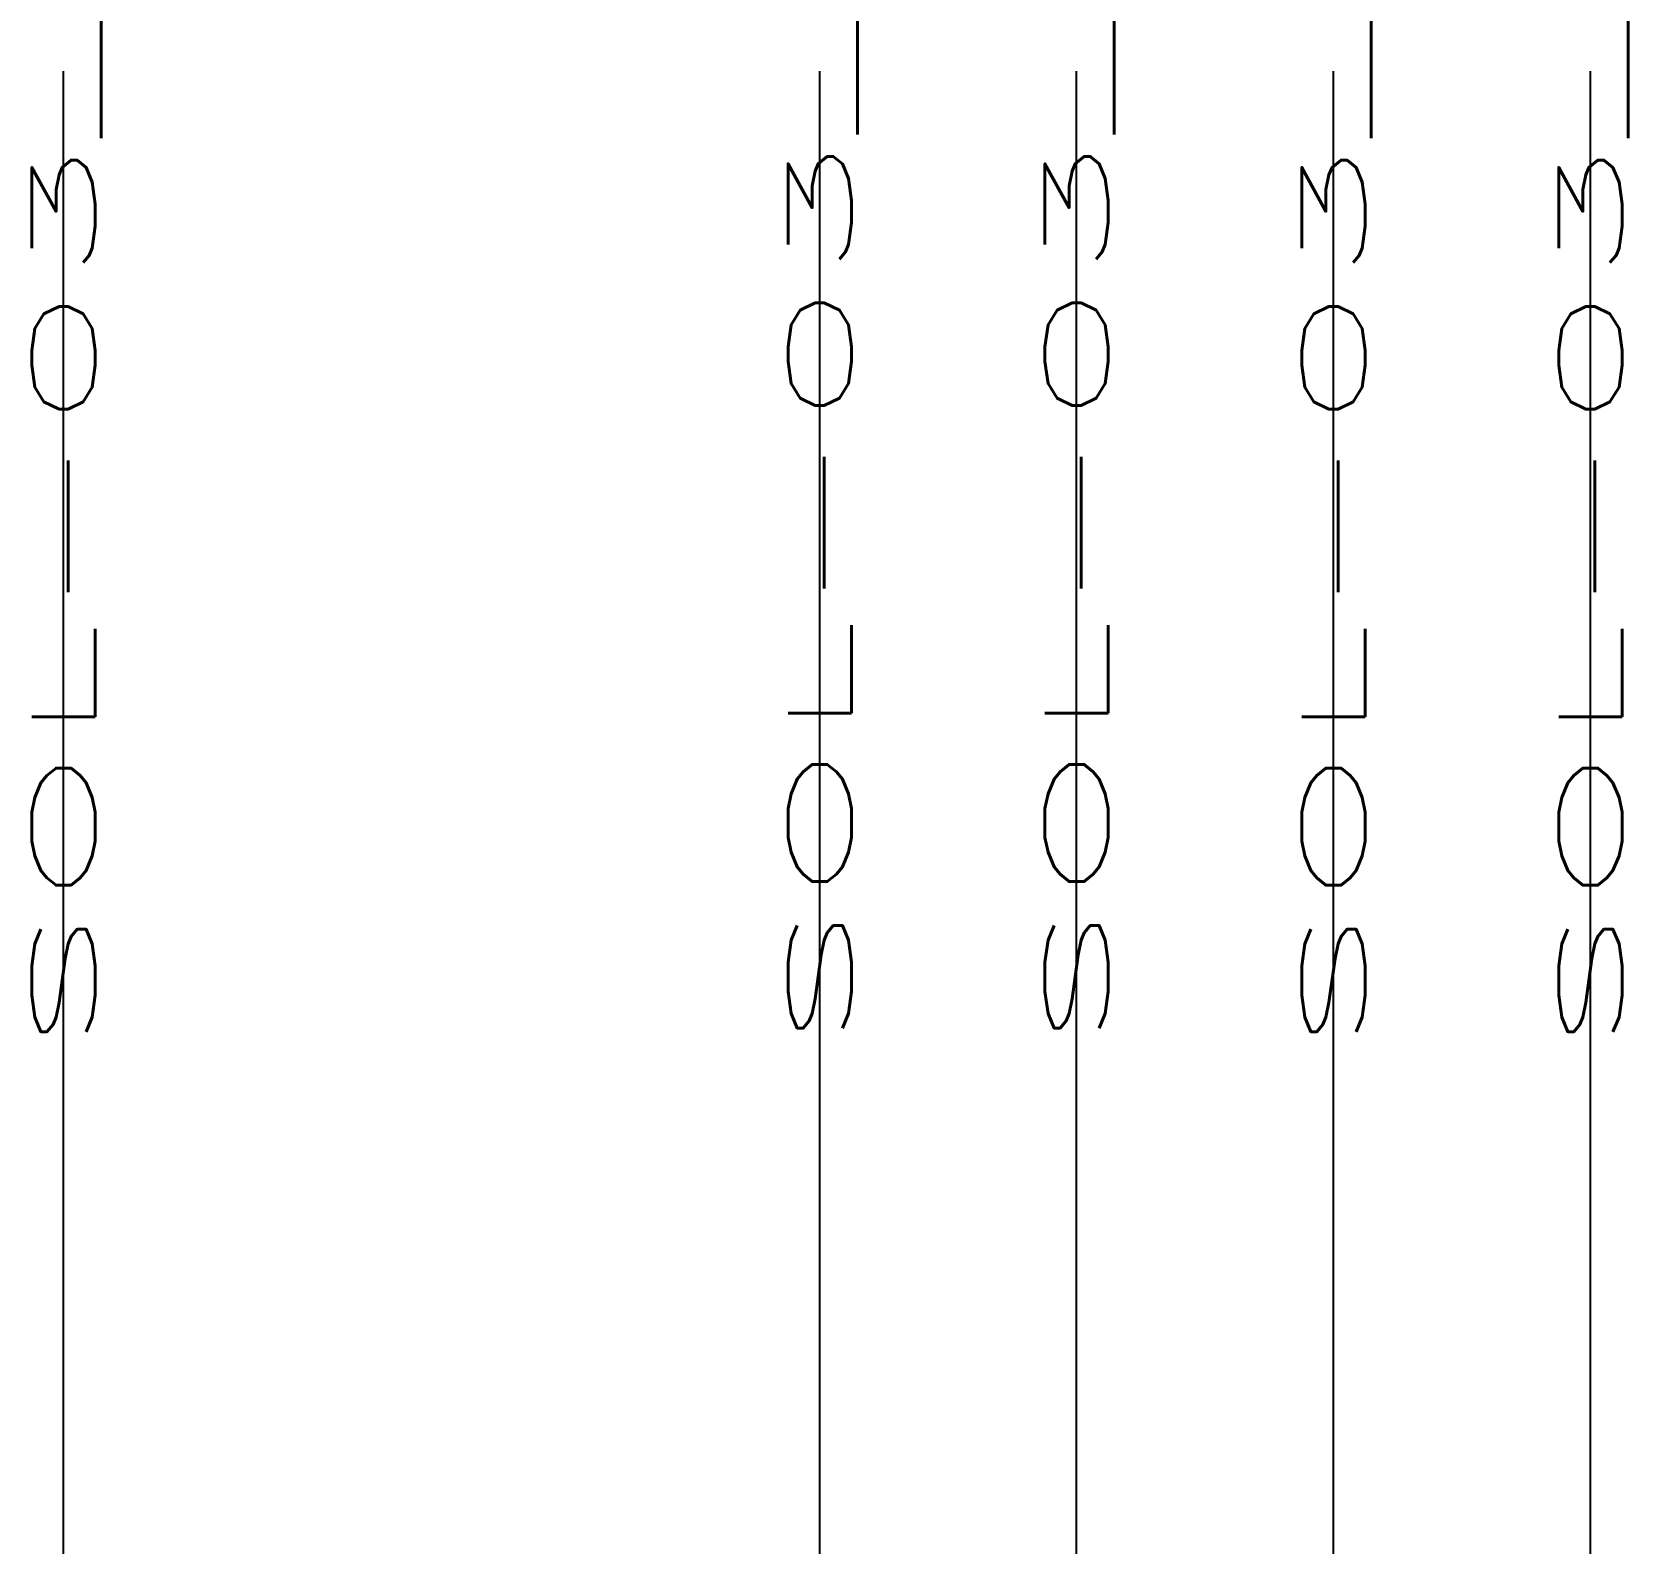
# Model space of a CAD drawing. Header units: inches. Extents: x -58 to 1235, y -506 to 1148.
# Drawn here: x 644.41 to 682.56, y 800.73 to 836.85 of the extents above; entities that cross this region are included whole.
import ezdxf
from ezdxf.enums import TextEntityAlignment as Align

# ---------------------------------------------------------------- set-up
doc = ezdxf.new("R2010")
doc.units = ezdxf.units.IN
doc.header["$MEASUREMENT"] = 0
for name, color, linetype in [('MISC', 2, 'Continuous'), ('RED_10AWG', 1, 'Continuous'), ('WIRENO', 70, 'Continuous')]:
    doc.layers.add(name, color=color, linetype=linetype)
doc.styles.add('WD', font='romans.shx')

# ---------------------------------------------------------------- blocks, each defined once
blk = doc.blocks.new('WD_WNV1')
at = {"style": 'WD', "width": 0.9}
blk.add_attdef('WIRENO', text='', height=0.125, rotation=90, dxfattribs=at).set_placement((0, 0), align=Align.MIDDLE_CENTER)
at = {"style": 'WD', "flags": 1}
for tag, p in [('W01USER', (0.0956, 0.0772)), ('W02USER', (0.0956, 0.0694)), ('W03USER', (0.0956, 0.0616)), ('W04USER', (0.0956, 0.0538)), ('W05USER', (0.0956, 0.046)), ('W06USER', (0.0956, 0.0382)), ('W07USER', (0.0956, 0.0304)), ('W08USER', (0.0956, 0.0226)), ('W09USER', (0.0956, 0.0147)), ('W10USER', (0.0956, 0.0069))]:
    blk.add_attdef(tag, text='', height=0.005, dxfattribs=at).set_placement(p, align=Align.CENTER)
for tag, p in [('X2TERM01', (0, 0.0625)), ('X8TERM01', (0, -0.0625))]:
    blk.add_attdef(tag, p, '', height=0.01, dxfattribs=at)
at = {"color": 7, "style": 'WD'}
for tag, p in [('X2_TINY_DOT_DONT_REMOVE', (0, 0.0625)), ('X8_TINY_DOT_DONT_REMOVE', (0, -0.0625))]:
    blk.add_attdef(tag, p, '', height=0.0001, dxfattribs=at)

msp = doc.modelspace()

# ---------------------------------------------------------------- linework, layer by layer
at = {"layer": 'RED_10AWG'}
for p, q in [((645.162, 639.542), (645.162, 835.918)), ((663.237, 639.542), (663.237, 835.918)), ((669.377, 639.542), (669.377, 835.918)), ((675.517, 639.542), (675.517, 835.918)), ((681.657, 639.542), (681.657, 835.918))]:
    msp.add_line(p, q, dxfattribs=at)

# ---------------------------------------------------------------- block references
at = {"layer": 'WIRENO'}
ref = msp.add_blockref('WD_WNV1', (645.162, 836.852), dxfattribs=dict(at, xscale=12.10343466955156, yscale=36.31030400865469, zscale=1.210343466955156))
ref.add_attrib('X8_TINY_DOT_DONT_REMOVE', '.', (645.162, 808.841), dxfattribs={"layer": 'MISC', "color": 7, "height": 0.00363, "style": 'WD', "width": 0.333333})
ref.add_attrib('WIRENO', 'SOL-03_1.3.14_N', dxfattribs={"height": 1.51293, "rotation": 90, "style": 'WD', "width": 2.7}).set_placement((645.162, 836.852), align=Align.MIDDLE_CENTER)
ref = msp.add_blockref('WD_WNV1', (663.237, 836.852), dxfattribs=dict(at, xscale=12.10343466955156, yscale=36.31030400865469, zscale=1.210343466955156))
ref.add_attrib('X8_TINY_DOT_DONT_REMOVE', '.', (663.237, 808.841), dxfattribs={"layer": 'MISC', "color": 7, "height": 0.00363, "style": 'WD', "width": 0.333333})
ref.add_attrib('WIRENO', 'SOL-03_1.3.15_P', dxfattribs={"height": 1.51293, "rotation": 90, "style": 'WD', "width": 2.7}).set_placement((663.237, 836.852), align=Align.MIDDLE_CENTER)
ref = msp.add_blockref('WD_WNV1', (669.377, 836.852), dxfattribs=dict(at, xscale=12.10343466955156, yscale=36.31030400865469, zscale=1.210343466955156))
ref.add_attrib('X8_TINY_DOT_DONT_REMOVE', '.', (669.377, 808.841), dxfattribs={"layer": 'MISC', "color": 7, "height": 0.00363, "style": 'WD', "width": 0.333333})
ref.add_attrib('WIRENO', 'SOL-03_1.3.16_P', dxfattribs={"height": 1.51293, "rotation": 90, "style": 'WD', "width": 2.7}).set_placement((669.377, 836.852), align=Align.MIDDLE_CENTER)
ref = msp.add_blockref('WD_WNV1', (675.517, 836.852), dxfattribs=dict(at, xscale=12.10343466955156, yscale=36.31030400865469, zscale=1.210343466955156))
ref.add_attrib('X8_TINY_DOT_DONT_REMOVE', '.', (675.517, 808.841), dxfattribs={"layer": 'MISC', "color": 7, "height": 0.00363, "style": 'WD', "width": 0.333333})
ref.add_attrib('WIRENO', 'SOL-03_1.3.15_N', dxfattribs={"height": 1.51293, "rotation": 90, "style": 'WD', "width": 2.7}).set_placement((675.517, 836.852), align=Align.MIDDLE_CENTER)
ref = msp.add_blockref('WD_WNV1', (681.657, 836.852), dxfattribs=dict(at, xscale=12.10343466955156, yscale=36.31030400865469, zscale=1.210343466955156))
ref.add_attrib('X8_TINY_DOT_DONT_REMOVE', '.', (681.657, 808.841), dxfattribs={"layer": 'MISC', "color": 7, "height": 0.00363, "style": 'WD', "width": 0.333333})
ref.add_attrib('WIRENO', 'SOL-03_1.3.16_N', dxfattribs={"height": 1.51293, "rotation": 90, "style": 'WD', "width": 2.7}).set_placement((681.657, 836.852), align=Align.MIDDLE_CENTER)

doc.saveas('drawing.dxf')
